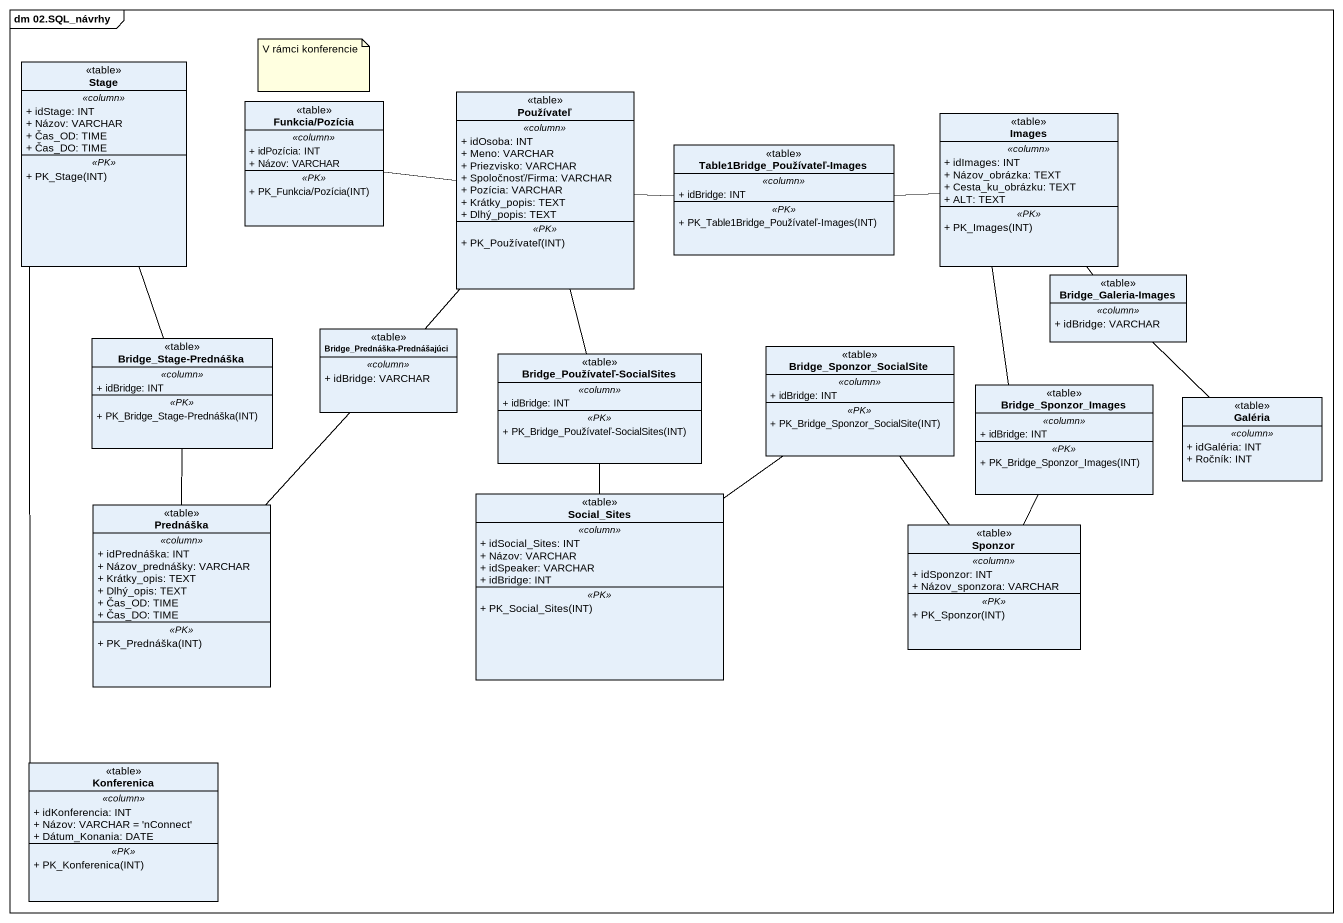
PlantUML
@startuml
mainframe dm 02.SQL_návrhy
hide circle
hide empty members
skinparam classAttributeIconSize 0
class Stage <<table>> {
  .. <<column>> ..
  + idStage: INT
  + Názov: VARCHAR
  + Čas_OD: TIME
  + Čas_DO: TIME
  .. <<PK>> ..
  + PK_Stage(INT)
}
class "Funkcia/Pozícia" as Funkcia_Pozícia <<table>> {
  .. <<column>> ..
  + idPozícia: INT
  + Názov: VARCHAR
  .. <<PK>> ..
  + PK_Funkcia/Pozícia(INT)
}
class Používateľ <<table>> {
  .. <<column>> ..
  + idOsoba: INT
  + Meno: VARCHAR
  + Priezvisko: VARCHAR
  + Spoločnosť/Firma: VARCHAR
  + Pozícia: VARCHAR
  + Krátky_popis: TEXT
  + Dlhý_popis: TEXT
  .. <<PK>> ..
  + PK_Používateľ(INT)
}
class Images <<table>> {
  .. <<column>> ..
  + idImages: INT
  + Názov_obrázka: TEXT
  + Cesta_ku_obrázku: TEXT
  + ALT: TEXT
  .. <<PK>> ..
  + PK_Images(INT)
}
class "Table1Bridge_Používateľ-Images" as Table1Bridge_Používateľ <<table>> {
  .. <<column>> ..
  + idBridge: INT
  .. <<PK>> ..
  + PK_Table1Bridge_Používateľ-Images(INT)
}
class "Bridge_Galeria-Images" as Bridge_Galeria_Images <<table>> {
  .. <<column>> ..
  + idBridge: VARCHAR
}
class "Bridge_Stage-Prednáška" as Bridge_Stage_Prednáška <<table>> {
  .. <<column>> ..
  + idBridge: INT
  .. <<PK>> ..
  + PK_Bridge_Stage-Prednáška(INT)
}
class "Bridge_Prednáška-Prednášajúci" as Bridge_Prednáška <<table>> {
  .. <<column>> ..
  + idBridge: VARCHAR
}
class Bridge_Sponzor_SocialSite <<table>> {
  .. <<column>> ..
  + idBridge: INT
  .. <<PK>> ..
  + PK_Bridge_Sponzor_SocialSite(INT)
}
class "Bridge_Používateľ-SocialSites" as Bridge_Používateľ <<table>> {
  .. <<column>> ..
  + idBridge: INT
  .. <<PK>> ..
  + PK_Bridge_Používateľ-SocialSites(INT)
}
class Bridge_Sponzor_Images <<table>> {
  .. <<column>> ..
  + idBridge: INT
  .. <<PK>> ..
  + PK_Bridge_Sponzor_Images(INT)
}
class Galéria <<table>> {
  .. <<column>> ..
  + idGaléria: INT
  + Ročník: INT
}
class Prednáška <<table>> {
  .. <<column>> ..
  + idPrednáška: INT
  + Názov_prednášky: VARCHAR
  + Krátky_opis: TEXT
  + Dlhý_opis: TEXT
  + Čas_OD: TIME
  + Čas_DO: TIME
  .. <<PK>> ..
  + PK_Prednáška(INT)
}
class Social_Sites <<table>> {
  .. <<column>> ..
  + idSocial_Sites: INT
  + Názov: VARCHAR
  + idSpeaker: VARCHAR
  + idBridge: INT
  .. <<PK>> ..
  + PK_Social_Sites(INT)
}
class Sponzor <<table>> {
  .. <<column>> ..
  + idSponzor: INT
  + Názov_sponzora: VARCHAR
  .. <<PK>> ..
  + PK_Sponzor(INT)
}
class Konferenica <<table>> {
  .. <<column>> ..
  + idKonferencia: INT
  + Názov: VARCHAR = 'nConnect'
  + Dátum_Konania: DATE
  .. <<PK>> ..
  + PK_Konferenica(INT)
}
Stage -- Bridge_Stage_Prednáška
Stage -- Konferenica
Funkcia_Pozícia -right- Používateľ
Používateľ -right- Table1Bridge_Používateľ
Používateľ -- Bridge_Používateľ
Images -left- Table1Bridge_Používateľ
Images -- Bridge_Galeria_Images
Images -- Bridge_Sponzor_Images
Bridge_Galeria_Images -- Galéria
Bridge_Prednáška -up- Používateľ
Bridge_Sponzor_SocialSite -- Social_Sites
Bridge_Sponzor_SocialSite -- Sponzor
Prednáška -up- Bridge_Stage_Prednáška
Prednáška -up- Bridge_Prednáška
Social_Sites -up- Bridge_Používateľ
Sponzor -up- Bridge_Sponzor_Images
note as N1
  V rámci konferencie
end note
@enduml
